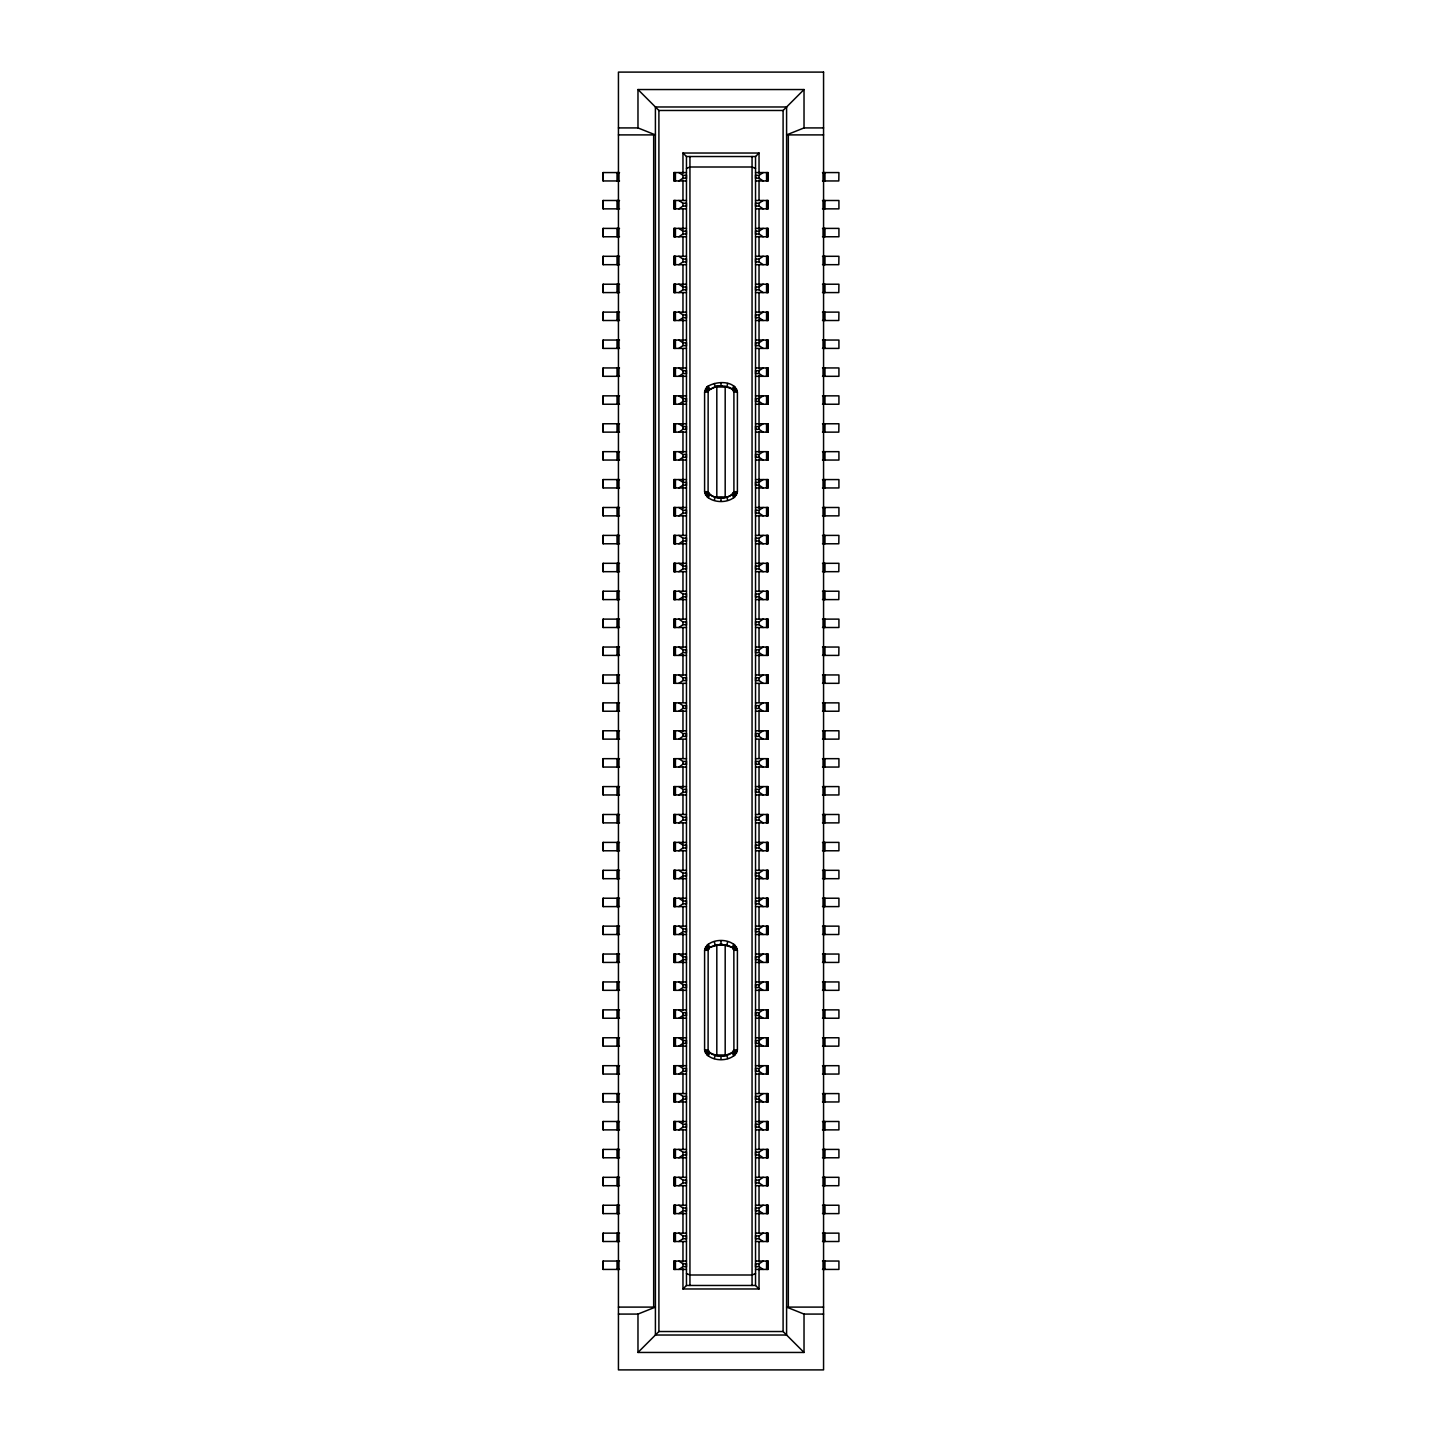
<?xml version="1.0" encoding="UTF-8"?>
<svg xmlns="http://www.w3.org/2000/svg" width="1442" height="1442" viewBox="0 0 1442 1442"><rect width="100%" height="100%" fill="white"/><g stroke="black" fill="none" stroke-linecap="round" stroke-linejoin="round"><path stroke-width="1.5" d="M708.148 391.503L708.094 491.704C711.357 500.104 730.643 500.013 733.906 491.704L733.906 392.098C732.842 386.312 724.263 386.348 719.594 386.132C715.989 384.149 705.661 393.305 709.122 389.628L706.652 387.159L704.597 392.098L704.597 491.704C707.355 504.826 734.645 504.826 737.403 491.704L737.403 392.098C734.627 379.697 714.799 381.03 706.652 387.159M708.148 949.683L708.094 1049.902C711.357 1058.302 730.643 1058.194 733.906 1049.902L733.852 949.683L732.157 947.268L726.786 945.033L716.818 944.672L709.843 947.268L708.148 949.683L709.843 947.268L721 944.276L732.157 947.268L733.906 950.296L737.403 950.296L737.403 1049.902C734.645 1063.006 707.355 1063.006 704.597 1049.902L704.597 950.296C707.355 937.174 734.645 937.174 737.403 950.296M709.122 389.628L708.094 392.098L704.597 392.098M704.597 491.704L708.094 491.704C711.447 500.032 730.553 500.013 733.906 491.704L737.403 491.704M706.652 945.357L709.122 947.827L708.094 950.296L704.597 950.296M735.348 1054.841L732.878 1052.372L733.906 1049.902L737.403 1049.902M733.852 492.317L732.878 494.173L735.348 496.643M733.852 1050.497L732.878 1052.372M727.687 383.482L726.786 386.853L716.818 386.474L709.067 389.682M714.313 500.338L715.214 496.967L726.786 496.967L727.687 500.338M727.687 941.662L726.786 945.033L715.214 945.033L714.313 941.662M714.313 1058.518L715.214 1055.147L725.182 1055.526L732.933 1052.318M714.313 383.482L715.214 386.853L725.182 386.474L732.157 389.07L733.906 386.059M708.094 497.76L709.843 494.732M732.157 947.268L733.906 944.24M708.094 1055.941L709.843 1052.93L716.818 1055.526L726.786 1055.147L727.687 1058.518M686.464 178.574L686.464 174.951M686.464 206.476L686.464 202.871M686.464 234.397L686.464 230.774M686.464 262.3L686.464 258.677M755.536 178.574L755.536 174.951M686.464 290.202L686.464 286.598M755.536 206.476L755.536 202.871M686.464 318.123L686.464 314.5M755.536 234.397L755.536 230.774M686.464 346.026L686.464 342.403M755.536 262.3L755.536 258.677M686.464 373.929L686.464 370.324M755.536 290.202L755.536 286.598M686.464 401.849L686.464 398.226M755.536 318.123L755.536 314.5M686.464 429.752L686.464 426.147M755.536 346.026L755.536 342.403M686.464 457.673L686.464 454.05M755.536 373.929L755.536 370.324M686.464 485.575L686.464 481.952M755.536 401.849L755.536 398.226M686.464 513.478L686.464 509.873M755.536 429.752L755.536 426.147M686.464 541.399L686.464 537.776M755.536 457.673L755.536 454.05M686.464 569.302L686.464 565.697M755.536 485.575L755.536 481.952M686.464 597.222L686.464 593.599M755.536 513.478L755.536 509.873M686.464 625.125L686.464 621.502M755.536 541.399L755.536 537.776M686.464 653.028L686.464 649.423M755.536 569.302L755.536 565.697M686.464 680.948L686.464 677.325M755.536 597.222L755.536 593.599M686.464 708.851L686.464 705.246M755.536 625.125L755.536 621.502M686.464 736.754L686.464 733.149M755.536 653.028L755.536 649.423M686.464 764.675L686.464 761.052M755.536 680.948L755.536 677.325M686.464 792.577L686.464 788.972M755.536 708.851L755.536 705.246M686.464 820.498L686.464 816.875M755.536 736.754L755.536 733.149M686.464 848.401L686.464 844.778M755.536 764.675L755.536 761.052M686.464 876.303L686.464 872.698M755.536 792.577L755.536 788.972M686.464 904.224L686.464 900.601M755.536 820.498L755.536 816.875M686.464 932.127L686.464 928.522M755.536 848.401L755.536 844.778M686.464 960.048L686.464 956.425M755.536 876.303L755.536 872.698M686.464 987.95L686.464 984.327M755.536 904.224L755.536 900.601M686.464 1015.853L686.464 1012.248M755.536 932.127L755.536 928.522M686.464 1043.774L686.464 1040.151M755.536 960.048L755.536 956.425M686.464 1071.676L686.464 1068.071M755.536 987.95L755.536 984.327M686.464 1099.597L686.464 1095.974M755.536 1015.853L755.536 1012.248M686.464 1127.5L686.464 1123.877M755.536 1043.774L755.536 1040.151M686.464 1155.402L686.464 1151.797M755.536 1071.676L755.536 1068.071M686.464 1183.323L686.464 1179.7M755.536 1099.597L755.536 1095.974M686.464 1211.226L686.464 1207.603M755.536 1127.5L755.536 1123.877M686.464 1239.129L686.464 1235.524M755.536 1155.402L755.536 1151.797M686.464 1267.049L686.464 1263.426M755.536 1183.323L755.536 1179.7M755.536 1211.226L755.536 1207.603M755.536 1239.129L755.536 1235.524M755.536 1267.049L755.536 1263.426M823.562 1307.101L786.593 1307.101L804.023 1314.077L804.023 1352.452L783.096 1331.525L783.096 110.475L804.023 89.548L804.023 127.923L786.593 134.899L823.562 134.899M759.033 1268.726L759.033 1288.968L755.536 1285.471L755.536 156.529L759.033 153.032L759.033 173.274M737.403 392.098L733.906 392.098L732.878 389.628L735.348 387.159M706.652 496.643L709.122 494.173M732.878 947.827L735.348 945.357M706.652 1054.841L709.122 1052.372L708.094 1049.902L704.597 1049.902M682.967 1268.726L682.967 1288.968L686.464 1285.471L686.464 156.529L682.967 153.032L682.967 173.274M618.438 1307.101L655.407 1307.101L637.977 1314.077L637.977 1352.452L658.904 1331.525L658.904 110.475L637.977 89.548L637.977 127.923L655.407 134.899L618.438 134.899M678.876 180.953L682.967 178.159L686.122 178.159M678.876 208.856L682.967 206.062L686.122 206.062M755.878 175.365L759.033 175.365L763.124 172.571M678.876 236.758L682.967 233.983L686.122 233.983M755.878 203.268L759.033 203.268L763.124 200.492M678.876 264.679L682.967 261.885L686.122 261.885M755.878 231.189L759.033 231.189L763.124 228.395M678.876 292.582L682.967 289.788L686.122 289.788M755.878 259.091L759.033 259.091L763.124 256.297M678.876 320.503L682.967 317.709L686.122 317.709M755.878 287.012L759.033 287.012L763.124 284.218M678.876 348.405L682.967 345.611L686.122 345.611M755.878 314.915L759.033 314.915L763.124 312.121M678.876 376.308L682.967 373.532L686.122 373.532M755.878 342.817L759.033 342.817L763.124 340.042M678.876 404.229L682.967 401.435L686.122 401.435M755.878 370.738L759.033 370.738L763.124 367.944M678.876 432.131L682.967 429.337L686.122 429.337M755.878 398.641L759.033 398.641L763.124 395.847M678.876 460.052L682.967 457.258L686.122 457.258M755.878 426.562L759.033 426.562L763.124 423.768M678.876 487.955L682.967 485.161L686.122 485.161M755.878 454.464L759.033 454.464L763.124 451.67M678.876 515.857L682.967 513.082L686.122 513.082M755.878 482.367L759.033 482.367L763.124 479.573M678.876 543.778L682.967 540.984L686.122 540.984M755.878 510.288L759.033 510.288L763.124 507.494M678.876 571.681L682.967 568.887L686.122 568.887M755.878 538.19L759.033 538.19L763.124 535.397M678.876 599.602L682.967 596.808L686.122 596.808M755.878 566.093L759.033 566.093L763.124 563.317M678.876 627.504L682.967 624.71L686.122 624.71M755.878 594.014L759.033 594.014L763.124 591.22M678.876 655.407L682.967 652.613L686.122 652.613M755.878 621.917L759.033 621.917L763.124 619.123M678.876 683.328L682.967 680.534L686.122 680.534M755.878 649.837L759.033 649.837L763.124 647.043M678.876 711.23L682.967 708.437L686.122 708.437M755.878 677.74L759.033 677.74L763.124 674.946M678.876 739.133L682.967 736.357L686.122 736.357M755.878 705.643L759.033 705.643L763.124 702.867M678.876 767.054L682.967 764.26L686.122 764.26M755.878 733.563L759.033 733.563L763.124 730.77M678.876 794.957L682.967 792.163L686.122 792.163M755.878 761.466L759.033 761.466L763.124 758.672M678.876 822.877L682.967 820.083L686.122 820.083M755.878 789.387L759.033 789.387L763.124 786.593M678.876 850.78L682.967 847.986L686.122 847.986M755.878 817.29L759.033 817.29L763.124 814.496M678.876 878.683L682.967 875.907L686.122 875.907M755.878 845.192L759.033 845.192L763.124 842.398M678.876 906.603L682.967 903.81L686.122 903.81M755.878 873.113L759.033 873.113L763.124 870.319M678.876 934.506L682.967 931.712L686.122 931.712M755.878 901.016L759.033 901.016L763.124 898.222M678.876 962.427L682.967 959.633L686.122 959.633M755.878 928.918L759.033 928.918L763.124 926.143M678.876 990.33L682.967 987.536L686.122 987.536M755.878 956.839L759.033 956.839L763.124 954.045M678.876 1018.232L682.967 1015.438L686.122 1015.438M755.878 984.742L759.033 984.742L763.124 981.948M678.876 1046.153L682.967 1043.359L686.122 1043.359M755.878 1012.663L759.033 1012.663L763.124 1009.869M678.876 1074.056L682.967 1071.262L686.122 1071.262M755.878 1040.565L759.033 1040.565L763.124 1037.771M678.876 1101.958L682.967 1099.183L686.122 1099.183M755.878 1068.468L759.033 1068.468L763.124 1065.692M678.876 1129.879L682.967 1127.085L686.122 1127.085M755.878 1096.389L759.033 1096.389L763.124 1093.595M678.876 1157.782L682.967 1154.988L686.122 1154.988M755.878 1124.291L759.033 1124.291L763.124 1121.497M678.876 1185.703L682.967 1182.909L686.122 1182.909M755.878 1152.212L759.033 1152.212L763.124 1149.418M678.876 1213.605L682.967 1210.811L686.122 1210.811M755.878 1180.115L759.033 1180.115L763.124 1177.321M678.876 1241.508L682.967 1238.732L686.122 1238.732M755.878 1208.017L759.033 1208.017L763.124 1205.242M678.876 1269.429L682.967 1266.635L686.122 1266.635M755.878 1235.938L759.033 1235.938L763.124 1233.144M755.878 1263.841L759.033 1263.841L763.124 1261.047M733.437 390.349L736.465 388.601M705.535 495.201L708.563 493.452M733.437 948.548L736.465 946.799M705.535 1053.399L708.563 1051.651M686.464 168.444L689.943 167.002L752.057 167.002L755.536 168.444M755.536 1273.556L752.057 1274.998L689.943 1274.998L686.464 1273.556M733.798 391.197L737.15 390.295M704.85 493.525L708.202 492.605M733.798 949.395L737.15 948.476M704.85 1051.705L708.202 1050.803M637.977 89.548L804.023 89.548M658.904 110.475L783.096 110.475M618.438 127.923L637.977 127.923M804.023 127.923L823.562 127.923M682.967 153.032L759.033 153.032M686.464 156.529L755.536 156.529M619.501 180.953L603.08 180.953L603.08 172.571L619.501 172.571M686.464 172.571L673.901 172.571L674.027 180.953L686.464 180.953M755.536 172.571L768.099 172.571L768.099 180.953L755.536 180.953M822.499 172.571L838.92 172.571L838.793 180.953L822.499 180.953M678.876 172.571L682.967 175.365L686.122 175.365M755.878 178.159L759.033 178.159L763.124 180.953M619.501 208.856L603.08 208.856L603.08 200.492L619.501 200.492M686.464 200.492L673.901 200.492L673.901 208.856L686.464 208.856M755.536 200.492L768.099 200.492L768.099 208.856L755.536 208.856M822.499 200.492L838.92 200.492L838.92 208.856L822.499 208.856M678.876 200.492L682.967 203.268L686.122 203.268M755.878 206.062L759.033 206.062L763.124 208.856M619.501 236.758L603.08 236.758L603.08 228.395L619.501 228.395M686.464 228.395L673.901 228.395L673.901 236.758L686.464 236.758M755.536 228.395L768.099 228.395L768.099 236.758L755.536 236.758M822.499 228.395L838.92 228.395L838.92 236.758L822.499 236.758M678.876 228.395L682.967 231.189L686.122 231.189M755.878 233.983L759.033 233.983L763.124 236.758M619.501 264.679L603.08 264.679L603.08 256.297L619.501 256.297M686.464 256.297L673.901 256.297L674.027 264.679L686.464 264.679M755.536 256.297L768.099 256.297L768.099 264.679L755.536 264.679M822.499 256.297L838.92 256.297L838.793 264.679L822.499 264.679M678.876 256.297L682.967 259.091L686.122 259.091M755.878 261.885L759.033 261.885L763.124 264.679M619.501 292.582L603.08 292.582L603.08 284.218L619.501 284.218M686.464 284.218L673.901 284.218L674.027 292.582L686.464 292.582M755.536 284.218L768.099 284.218L768.099 292.582L755.536 292.582M822.499 284.218L838.92 284.218L838.793 292.582L822.499 292.582M678.876 284.218L682.967 287.012L686.122 287.012M755.878 289.788L759.033 289.788L763.124 292.582M619.501 320.503L603.08 320.503L603.08 312.121L619.501 312.121M686.464 312.121L673.901 312.121L673.901 320.503L686.464 320.503M755.536 312.121L768.099 312.121L768.099 320.503L755.536 320.503M822.499 312.121L838.92 312.121L838.793 320.503L822.499 320.503M678.876 312.121L682.967 314.915L686.122 314.915M755.878 317.709L759.033 317.709L763.124 320.503M619.501 348.405L603.08 348.405L603.08 340.042L619.501 340.042M686.464 340.042L673.901 340.042L673.901 348.405L686.464 348.405M755.536 340.042L768.099 340.042L768.099 348.405L755.536 348.405M822.499 340.042L838.92 340.042L838.92 348.405L822.499 348.405M678.876 340.042L682.967 342.817L686.122 342.817M755.878 345.611L759.033 345.611L763.124 348.405M619.501 376.308L603.08 376.308L603.08 367.944L619.501 367.944M686.464 367.944L673.901 367.944L674.027 376.308L686.464 376.308M755.536 367.944L768.099 367.944L768.099 376.308L755.536 376.308M822.499 367.944L838.92 367.944L838.92 376.308L822.499 376.308M678.876 367.944L682.967 370.738L686.122 370.738M755.878 373.532L759.033 373.532L763.124 376.308M719.594 386.132L722.406 386.132M619.501 404.229L603.08 404.229L603.08 395.847L619.501 395.847M686.464 395.847L673.901 395.847L674.027 404.229L686.464 404.229M755.536 395.847L768.099 395.847L768.099 404.229L755.536 404.229M822.499 395.847L838.92 395.847L838.92 404.229L822.499 404.229M678.876 395.847L682.967 398.641L686.122 398.641M755.878 401.435L759.033 401.435L763.124 404.229M619.501 432.131L603.08 432.131L603.08 423.768L619.501 423.768M686.464 423.768L673.901 423.768L674.027 432.131L686.464 432.131M755.536 423.768L768.099 423.768L768.099 432.131L755.536 432.131M822.499 423.768L838.92 423.768L838.793 432.131L822.499 432.131M678.876 423.768L682.967 426.562L686.122 426.562M755.878 429.337L759.033 429.337L763.124 432.131M619.501 460.052L603.08 460.052L603.08 451.67L619.501 451.67M686.464 451.67L673.901 451.67L674.027 460.052L686.464 460.052M755.536 451.67L768.099 451.67L768.099 460.052L755.536 460.052M822.499 451.67L838.92 451.67L838.92 460.052L822.499 460.052M678.876 451.67L682.967 454.464L686.122 454.464M755.878 457.258L759.033 457.258L763.124 460.052M619.501 487.955L603.08 487.955L603.08 479.573L619.501 479.573M686.464 479.573L673.901 479.573L673.901 487.955L686.464 487.955M755.536 479.573L768.099 479.573L768.099 487.955L755.536 487.955M822.499 479.573L838.92 479.573L838.92 487.955L822.499 487.955M678.876 479.573L682.967 482.367L686.122 482.367M755.878 485.161L759.033 485.161L763.124 487.955M719.594 497.67L722.406 497.67M619.501 515.857L603.08 515.857L603.08 507.494L619.501 507.494M686.464 507.494L673.901 507.494L673.901 515.857L686.464 515.857M755.536 507.494L768.099 507.494L768.099 515.857L755.536 515.857M822.499 507.494L838.92 507.494L838.92 515.857L822.499 515.857M678.876 507.494L682.967 510.288L686.122 510.288M755.878 513.082L759.033 513.082L763.124 515.857M619.501 543.778L603.08 543.778L603.08 535.397L619.501 535.397M686.464 535.397L673.901 535.397L674.027 543.778L686.464 543.778M755.536 535.397L768.099 535.397L768.099 543.778L755.536 543.778M822.499 535.397L838.92 535.397L838.793 543.778L822.499 543.778M678.876 535.397L682.967 538.19L686.122 538.19M755.878 540.984L759.033 540.984L763.124 543.778M619.501 571.681L603.08 571.681L603.08 563.317L619.501 563.317M686.464 563.317L673.901 563.317L673.901 571.681L686.464 571.681M755.536 563.317L768.099 563.317L768.099 571.681L755.536 571.681M822.499 563.317L838.92 563.317L838.793 571.681L822.499 571.681M678.876 563.317L682.967 566.093L686.122 566.093M755.878 568.887L759.033 568.887L763.124 571.681M619.501 599.602L603.08 599.602L603.08 591.22L619.501 591.22M686.464 591.22L673.901 591.22L673.901 599.602L686.464 599.602M755.536 591.22L768.099 591.22L768.099 599.602L755.536 599.602M822.499 591.22L838.92 591.22L838.793 599.602L822.499 599.602M678.876 591.22L682.967 594.014L686.122 594.014M755.878 596.808L759.033 596.808L763.124 599.602M619.501 627.504L603.08 627.504L603.08 619.123L619.501 619.123M686.464 619.123L673.901 619.123L674.027 627.504L686.464 627.504M755.536 619.123L768.099 619.123L768.099 627.504L755.536 627.504M822.499 619.123L838.92 619.123L838.92 627.504L822.499 627.504M678.876 619.123L682.967 621.917L686.122 621.917M755.878 624.71L759.033 624.71L763.124 627.504M619.501 655.407L603.08 655.407L603.08 647.043L619.501 647.043M686.464 647.043L673.901 647.043L673.901 655.407L686.464 655.407M755.536 647.043L768.099 647.043L768.099 655.407L755.536 655.407M822.499 647.043L838.92 647.043L838.793 655.407L822.499 655.407M678.876 647.043L682.967 649.837L686.122 649.837M755.878 652.613L759.033 652.613L763.124 655.407M619.501 683.328L603.08 683.328L603.08 674.946L619.501 674.946M686.464 674.946L673.901 674.946L673.901 683.328L686.464 683.328M755.536 674.946L768.099 674.946L768.099 683.328L755.536 683.328M822.499 674.946L838.92 674.946L838.92 683.328L822.499 683.328M678.876 674.946L682.967 677.74L686.122 677.74M755.878 680.534L759.033 680.534L763.124 683.328M619.501 711.23L603.08 711.23L603.08 702.867L619.501 702.867M686.464 702.867L673.901 702.867L674.027 711.23L686.464 711.23M755.536 702.867L768.099 702.867L768.099 711.23L755.536 711.23M822.499 702.867L838.92 702.867L838.92 711.23L822.499 711.23M678.876 702.867L682.967 705.643L686.122 705.643M755.878 708.437L759.033 708.437L763.124 711.23M619.501 739.133L603.08 739.133L603.08 730.77L619.501 730.77M686.464 730.77L673.901 730.77L674.027 739.133L686.464 739.133M755.536 730.77L768.099 730.77L768.099 739.133L755.536 739.133M822.499 730.77L838.92 730.77L838.92 739.133L822.499 739.133M678.876 730.77L682.967 733.563L686.122 733.563M755.878 736.357L759.033 736.357L763.124 739.133M619.501 767.054L603.08 767.054L603.08 758.672L619.501 758.672M686.464 758.672L673.901 758.672L673.901 767.054L686.464 767.054M755.536 758.672L768.099 758.672L768.099 767.054L755.536 767.054M822.499 758.672L838.92 758.672L838.92 767.054L822.499 767.054M678.876 758.672L682.967 761.466L686.122 761.466M755.878 764.26L759.033 764.26L763.124 767.054M619.501 794.957L603.08 794.957L603.08 786.593L619.501 786.593M686.464 786.593L673.901 786.593L674.027 794.957L686.464 794.957M755.536 786.593L768.099 786.593L768.099 794.957L755.536 794.957M822.499 786.593L838.92 786.593L838.92 794.957L822.499 794.957M678.876 786.593L682.967 789.387L686.122 789.387M755.878 792.163L759.033 792.163L763.124 794.957M619.501 822.877L603.08 822.877L603.08 814.496L619.501 814.496M686.464 814.496L673.901 814.496L674.027 822.877L686.464 822.877M755.536 814.496L768.099 814.496L768.099 822.877L755.536 822.877M822.499 814.496L838.92 814.496L838.92 822.877L822.499 822.877M678.876 814.496L682.967 817.29L686.122 817.29M755.878 820.083L759.033 820.083L763.124 822.877M619.501 850.78L603.08 850.78L603.08 842.398L619.501 842.398M686.464 842.398L673.901 842.398L674.027 850.78L686.464 850.78M755.536 842.398L768.099 842.398L768.099 850.78L755.536 850.78M822.499 842.398L838.92 842.398L838.92 850.78L822.499 850.78M678.876 842.398L682.967 845.192L686.122 845.192M755.878 847.986L759.033 847.986L763.124 850.78M619.501 878.683L603.08 878.683L603.08 870.319L619.501 870.319M686.464 870.319L673.901 870.319L674.027 878.683L686.464 878.683M755.536 870.319L768.099 870.319L768.099 878.683L755.536 878.683M822.499 870.319L838.92 870.319L838.92 878.683L822.499 878.683M678.876 870.319L682.967 873.113L686.122 873.113M755.878 875.907L759.033 875.907L763.124 878.683M619.501 906.603L603.08 906.603L603.08 898.222L619.501 898.222M686.464 898.222L673.901 898.222L673.901 906.603L686.464 906.603M755.536 898.222L768.099 898.222L768.099 906.603L755.536 906.603M822.499 898.222L838.92 898.222L838.92 906.603L822.499 906.603M678.876 898.222L682.967 901.016L686.122 901.016M755.878 903.81L759.033 903.81L763.124 906.603M619.501 934.506L603.08 934.506L603.08 926.143L619.501 926.143M686.464 926.143L673.901 926.143L673.901 934.506L686.464 934.506M755.536 926.143L768.099 926.143L768.099 934.506L755.536 934.506M822.499 926.143L838.92 926.143L838.793 934.506L822.499 934.506M678.876 926.143L682.967 928.918L686.122 928.918M755.878 931.712L759.033 931.712L763.124 934.506M719.594 944.33L722.406 944.33M619.501 962.427L603.08 962.427L603.08 954.045L619.501 954.045M686.464 954.045L673.901 954.045L674.027 962.427L686.464 962.427M755.536 954.045L768.099 954.045L768.099 962.427L755.536 962.427M822.499 954.045L838.92 954.045L838.793 962.427L822.499 962.427M678.876 954.045L682.967 956.839L686.122 956.839M755.878 959.633L759.033 959.633L763.124 962.427M619.501 990.33L603.08 990.33L603.08 981.948L619.501 981.948M686.464 981.948L673.901 981.948L674.027 990.33L686.464 990.33M755.536 981.948L768.099 981.948L768.099 990.33L755.536 990.33M822.499 981.948L838.92 981.948L838.92 990.33L822.499 990.33M678.876 981.948L682.967 984.742L686.122 984.742M755.878 987.536L759.033 987.536L763.124 990.33M619.501 1018.232L603.08 1018.232L603.08 1009.869L619.501 1009.869M686.464 1009.869L673.901 1009.869L674.027 1018.232L686.464 1018.232M755.536 1009.869L768.099 1009.869L768.099 1018.232L755.536 1018.232M822.499 1009.869L838.92 1009.869L838.92 1018.232L822.499 1018.232M678.876 1009.869L682.967 1012.663L686.122 1012.663M755.878 1015.438L759.033 1015.438L763.124 1018.232M619.501 1046.153L603.08 1046.153L603.08 1037.771L619.501 1037.771M686.464 1037.771L673.901 1037.771L674.027 1046.153L686.464 1046.153M755.536 1037.771L768.099 1037.771L768.099 1046.153L755.536 1046.153M822.499 1037.771L838.92 1037.771L838.793 1046.153L822.499 1046.153M678.876 1037.771L682.967 1040.565L686.122 1040.565M755.878 1043.359L759.033 1043.359L763.124 1046.153M719.594 1055.868L722.406 1055.868M619.501 1074.056L603.08 1074.056L603.08 1065.692L619.501 1065.692M686.464 1065.692L673.901 1065.692L674.027 1074.056L686.464 1074.056M755.536 1065.692L768.099 1065.692L768.099 1074.056L755.536 1074.056M822.499 1065.692L838.92 1065.692L838.92 1074.056L822.499 1074.056M678.876 1065.692L682.967 1068.468L686.122 1068.468M755.878 1071.262L759.033 1071.262L763.124 1074.056M619.501 1101.958L603.08 1101.958L603.08 1093.595L619.501 1093.595M686.464 1093.595L673.901 1093.595L674.027 1101.958L686.464 1101.958M755.536 1093.595L768.099 1093.595L768.099 1101.958L755.536 1101.958M822.499 1093.595L838.92 1093.595L838.92 1101.958L822.499 1101.958M678.876 1093.595L682.967 1096.389L686.122 1096.389M755.878 1099.183L759.033 1099.183L763.124 1101.958M619.501 1129.879L603.08 1129.879L603.08 1121.497L619.501 1121.497M686.464 1121.497L673.901 1121.497L674.027 1129.879L686.464 1129.879M755.536 1121.497L768.099 1121.497L768.099 1129.879L755.536 1129.879M822.499 1121.497L838.92 1121.497L838.92 1129.879L822.499 1129.879M678.876 1121.497L682.967 1124.291L686.122 1124.291M755.878 1127.085L759.033 1127.085L763.124 1129.879M619.501 1157.782L603.08 1157.782L603.08 1149.418L619.501 1149.418M686.464 1149.418L673.901 1149.418L674.027 1157.782L686.464 1157.782M755.536 1149.418L768.099 1149.418L768.099 1157.782L755.536 1157.782M822.499 1149.418L838.92 1149.418L838.92 1157.782L822.499 1157.782M678.876 1149.418L682.967 1152.212L686.122 1152.212M755.878 1154.988L759.033 1154.988L763.124 1157.782M619.501 1185.703L603.08 1185.703L603.08 1177.321L619.501 1177.321M686.464 1177.321L673.901 1177.321L674.027 1185.703L686.464 1185.703M755.536 1177.321L768.099 1177.321L768.099 1185.703L755.536 1185.703M822.499 1177.321L838.92 1177.321L838.793 1185.703L822.499 1185.703M678.876 1177.321L682.967 1180.115L686.122 1180.115M755.878 1182.909L759.033 1182.909L763.124 1185.703M619.501 1213.605L603.08 1213.605L603.08 1205.242L619.501 1205.242M686.464 1205.242L673.901 1205.242L674.027 1213.605L686.464 1213.605M755.536 1205.242L768.099 1205.242L768.099 1213.605L755.536 1213.605M822.499 1205.242L838.92 1205.242L838.92 1213.605L822.499 1213.605M678.876 1205.242L682.967 1208.017L686.122 1208.017M755.878 1210.811L759.033 1210.811L763.124 1213.605M619.501 1241.508L603.08 1241.508L603.08 1233.144L619.501 1233.144M686.464 1233.144L673.901 1233.144L674.027 1241.508L686.464 1241.508M755.536 1233.144L768.099 1233.144L768.099 1241.508L755.536 1241.508M822.499 1233.144L838.92 1233.144L838.92 1241.508L822.499 1241.508M678.876 1233.144L682.967 1235.938L686.122 1235.938M755.878 1238.732L759.033 1238.732L763.124 1241.508M619.501 1269.429L603.08 1269.429L603.08 1261.047L619.501 1261.047M686.464 1261.047L673.901 1261.047L673.901 1269.429L686.464 1269.429M755.536 1261.047L768.099 1261.047L768.099 1269.429L755.536 1269.429M822.499 1261.047L838.92 1261.047L838.92 1269.429L822.499 1269.429M678.876 1261.047L682.967 1263.841L686.122 1263.841M755.878 1266.635L759.033 1266.635L763.124 1269.429M686.464 1285.471L755.536 1285.471M682.967 1288.968L759.033 1288.968M618.438 1314.077L637.977 1314.077M804.023 1314.077L823.562 1314.077M658.904 1331.525L783.096 1331.525M637.977 1352.452L804.023 1352.452M704.85 390.295L708.202 391.197M733.798 492.605L737.15 493.525M704.85 948.476L708.202 949.395M733.798 1050.803L737.15 1051.705M705.535 388.601L708.563 390.349M733.437 493.452L736.465 495.201M705.535 946.799L708.563 948.548M733.437 1051.651L736.465 1053.399M708.094 386.059L709.843 389.07M732.157 494.732L733.906 497.76M708.094 944.24L709.843 947.268M732.157 1052.93L733.906 1055.941M824.968 172.571L824.968 180.953M824.968 200.492L824.968 208.856M824.968 228.395L824.968 236.758M824.968 256.297L824.968 264.679M824.968 284.218L824.968 292.582M824.968 312.121L824.968 320.503M824.968 340.042L824.968 348.405M824.968 367.944L824.968 376.308M824.968 395.847L824.968 404.229M824.968 423.768L824.968 432.131M824.968 451.67L824.968 460.052M824.968 479.573L824.968 487.955M824.968 507.494L824.968 515.857M824.968 535.397L824.968 543.778M824.968 563.317L824.968 571.681M824.968 591.22L824.968 599.602M824.968 619.123L824.968 627.504M824.968 647.043L824.968 655.407M824.968 674.946L824.968 683.328M824.968 702.867L824.968 711.23M824.968 730.77L824.968 739.133M824.968 758.672L824.968 767.054M824.968 786.593L824.968 794.957M824.968 814.496L824.968 822.877M824.968 842.398L824.968 850.78M824.968 870.319L824.968 878.683M824.968 898.222L824.968 906.603M824.968 926.143L824.968 934.506M824.968 954.045L824.968 962.427M824.968 981.948L824.968 990.33M824.968 1009.869L824.968 1018.232M824.968 1037.771L824.968 1046.153M824.968 1065.692L824.968 1074.056M824.968 1093.595L824.968 1101.958M824.968 1121.497L824.968 1129.879M824.968 1149.418L824.968 1157.782M824.968 1177.321L824.968 1185.703M824.968 1205.242L824.968 1213.605M824.968 1233.144L824.968 1241.508M824.968 1261.047L824.968 1269.429M824.067 172.571L824.067 180.953M824.067 200.492L824.067 208.856M824.067 228.395L824.067 236.758M824.067 256.297L824.067 264.679M824.067 284.218L824.067 292.582M824.067 312.121L824.067 320.503M824.067 340.042L824.067 348.405M824.067 367.944L824.067 376.308M824.067 395.847L824.067 404.229M824.067 423.768L824.067 432.131M824.067 451.67L824.067 460.052M824.067 479.573L824.067 487.955M824.067 507.494L824.067 515.857M824.067 535.397L824.067 543.778M824.067 563.317L824.067 571.681M824.067 591.22L824.067 599.602M824.067 619.123L824.067 627.504M824.067 647.043L824.067 655.407M824.067 674.946L824.067 683.328M824.067 702.867L824.067 711.23M824.067 730.77L824.067 739.133M824.067 758.672L824.067 767.054M824.067 786.593L824.067 794.957M824.067 814.496L824.067 822.877M824.067 842.398L824.067 850.78M824.067 870.319L824.067 878.683M824.067 898.222L824.067 906.603M824.067 926.143L824.067 934.506M824.067 954.045L824.067 962.427M824.067 981.948L824.067 990.33M824.067 1009.869L824.067 1018.232M824.067 1037.771L824.067 1046.153M824.067 1065.692L824.067 1074.056M824.067 1093.595L824.067 1101.958M824.067 1121.497L824.067 1129.879M824.067 1149.418L824.067 1157.782M824.067 1177.321L824.067 1185.703M824.067 1205.242L824.067 1213.605M824.067 1233.144L824.067 1241.508M824.067 1261.047L824.067 1269.429M823.22 172.571L823.22 180.953M823.22 200.492L823.22 208.856M823.22 228.395L823.22 236.758M823.22 256.297L823.22 264.679M823.22 284.218L823.22 292.582M823.22 312.121L823.22 320.503M823.22 340.042L823.22 348.405M823.22 367.944L823.22 376.308M823.22 395.847L823.22 404.229M823.22 423.768L823.22 432.131M823.22 451.67L823.22 460.052M823.22 479.573L823.22 487.955M823.22 507.494L823.22 515.857M823.22 535.397L823.22 543.778M823.22 563.317L823.22 571.681M823.22 591.22L823.22 599.602M823.22 619.123L823.22 627.504M823.22 647.043L823.22 655.407M823.22 674.946L823.22 683.328M823.22 702.867L823.22 711.23M823.22 730.77L823.22 739.133M823.22 758.672L823.22 767.054M823.22 786.593L823.22 794.957M823.22 814.496L823.22 822.877M823.22 842.398L823.22 850.78M823.22 870.319L823.22 878.683M823.22 898.222L823.22 906.603M823.22 926.143L823.22 934.506M823.22 954.045L823.22 962.427M823.22 981.948L823.22 990.33M823.22 1009.869L823.22 1018.232M823.22 1037.771L823.22 1046.153M823.22 1065.692L823.22 1074.056M823.22 1093.595L823.22 1101.958M823.22 1121.497L823.22 1129.879M823.22 1149.418L823.22 1157.782M823.22 1177.321L823.22 1185.703M823.22 1205.242L823.22 1213.605M823.22 1233.144L823.22 1241.508M823.22 1261.047L823.22 1269.429M788.323 134.899L788.323 1307.101M767.973 172.571L767.919 180.953M767.919 200.492L767.973 208.856M767.973 228.395L767.919 236.758M767.973 256.297L767.919 264.679M767.919 284.218L767.973 292.582M767.919 312.121L767.973 320.503M767.973 340.042L767.919 348.405M767.919 367.944L767.973 376.308M767.919 395.847L767.973 404.229M767.973 423.768L767.919 432.131M767.919 451.67L767.973 460.052M767.973 479.573L767.919 487.955M767.973 507.494L767.919 515.857M767.973 535.397L767.919 543.778M767.973 563.317L767.919 571.681M767.919 591.22L767.973 599.602M767.973 619.123L767.919 627.504M767.919 647.043L767.973 655.407M767.973 674.946L767.919 683.328M767.973 702.867L767.919 711.23M767.973 730.77L767.919 739.133M767.973 758.672L767.919 767.054M767.919 786.593L767.973 794.957M767.919 814.496L767.973 822.877M767.973 842.398L767.919 850.78M767.973 870.319L767.919 878.683M767.919 898.222L767.973 906.603M767.973 926.143L767.919 934.506M767.919 954.045L767.973 962.427M767.919 981.948L767.973 990.33M767.973 1009.869L767.919 1018.232M767.973 1037.771L767.919 1046.153M767.973 1065.692L767.919 1074.056M767.919 1093.595L767.973 1101.958M767.919 1121.497L767.973 1129.879M767.919 1149.418L767.973 1157.782M767.919 1177.321L767.973 1185.703M767.973 1205.242L767.919 1213.605M767.919 1233.144L767.973 1241.508M767.973 1261.047L767.919 1269.429M767.396 172.571L767.396 180.953M767.396 200.492L767.396 208.856M767.396 228.395L767.396 236.758M767.396 256.297L767.396 264.679M767.396 284.218L767.396 292.582M767.396 312.121L767.396 320.503M767.396 340.042L767.396 348.405M767.396 367.944L767.396 376.308M767.396 395.847L767.396 404.229M767.396 423.768L767.396 432.131M767.396 451.67L767.396 460.052M767.396 479.573L767.396 487.955M767.396 507.494L767.396 515.857M767.396 535.397L767.396 543.778M767.396 563.317L767.396 571.681M767.396 591.22L767.396 599.602M767.396 619.123L767.396 627.504M767.396 647.043L767.396 655.407M767.396 674.946L767.396 683.328M767.396 702.867L767.396 711.23M767.396 730.77L767.396 739.133M767.396 758.672L767.396 767.054M767.396 786.593L767.396 794.957M767.396 814.496L767.396 822.877M767.396 842.398L767.396 850.78M767.396 870.319L767.396 878.683M767.396 898.222L767.396 906.603M767.396 926.143L767.396 934.506M767.396 954.045L767.396 962.427M767.396 981.948L767.396 990.33M767.396 1009.869L767.396 1018.232M767.396 1037.771L767.396 1046.153M767.396 1065.692L767.396 1074.056M767.396 1093.595L767.396 1101.958M767.396 1121.497L767.396 1129.879M767.396 1149.418L767.396 1157.782M767.396 1177.321L767.396 1185.703M767.396 1205.242L767.396 1213.605M767.396 1233.144L767.396 1241.508M767.396 1261.047L767.396 1269.429M766.567 172.571L766.567 180.953M766.567 200.492L766.567 208.856M766.567 228.395L766.567 236.758M766.567 256.297L766.567 264.679M766.567 284.218L766.567 292.582M766.567 312.121L766.567 320.503M766.567 340.042L766.567 348.405M766.567 367.944L766.567 376.308M766.567 395.847L766.567 404.229M766.567 423.768L766.567 432.131M766.567 451.67L766.567 460.052M766.567 479.573L766.567 487.955M766.567 507.494L766.567 515.857M766.567 535.397L766.567 543.778M766.567 563.317L766.567 571.681M766.567 591.22L766.567 599.602M766.567 619.123L766.567 627.504M766.567 647.043L766.567 655.407M766.567 674.946L766.567 683.328M766.567 702.867L766.567 711.23M766.567 730.77L766.567 739.133M766.567 758.672L766.567 767.054M766.567 786.593L766.567 794.957M766.567 814.496L766.567 822.877M766.567 842.398L766.567 850.78M766.567 870.319L766.567 878.683M766.567 898.222L766.567 906.603M766.567 926.143L766.567 934.506M766.567 954.045L766.567 962.427M766.567 981.948L766.567 990.33M766.567 1009.869L766.567 1018.232M766.567 1037.771L766.567 1046.153M766.567 1065.692L766.567 1074.056M766.567 1093.595L766.567 1101.958M766.567 1121.497L766.567 1129.879M766.567 1149.418L766.567 1157.782M766.567 1177.321L766.567 1185.703M766.567 1205.242L766.567 1213.605M766.567 1233.144L766.567 1241.508M766.567 1261.047L766.567 1269.429M759.033 175.365L759.033 178.159M759.033 180.034L759.033 200.276M759.033 203.268L759.033 206.062M759.033 209.27L759.033 229.512M759.033 231.189L759.033 233.983M759.033 236.272L759.033 256.514M759.033 259.091L759.033 261.885M759.033 265.508L759.033 285.75M759.033 287.012L759.033 289.788M759.033 292.492L759.033 312.734M759.033 314.915L759.033 317.709M759.033 319.493L759.033 341.988M759.033 342.817L759.033 345.611M759.033 348.73L759.033 368.972M759.033 370.738L759.033 373.532M759.033 375.731L759.033 398.226M759.033 398.641L759.033 401.435M759.033 402.715L759.033 425.21M759.033 426.562L759.033 429.337M759.033 431.951L759.033 452.193M759.033 454.464L759.033 457.258M759.033 458.953L759.033 481.448M759.033 482.367L759.033 485.161M759.033 485.936L759.033 508.431M759.033 510.288L759.033 513.082M759.033 515.191L759.033 535.433M759.033 538.19L759.033 540.984M759.033 542.174L759.033 564.669M759.033 566.093L759.033 568.887M759.033 571.411L759.033 591.671M759.033 594.014L759.033 596.808M759.033 598.412L759.033 618.654M759.033 621.917L759.033 624.71M759.033 627.649L759.033 647.891M759.033 649.837L759.033 652.613M759.033 654.65L759.033 674.892M759.033 677.74L759.033 680.534M759.033 683.887L759.033 701.875M759.033 705.643L759.033 708.437M759.033 710.87L759.033 731.13M759.033 733.563L759.033 736.357M759.033 740.125L759.033 758.113M759.033 761.466L759.033 764.26M759.033 767.108L759.033 787.35M759.033 789.387L759.033 792.163M759.033 794.109L759.033 814.351M759.033 817.29L759.033 820.083M759.033 823.346L759.033 843.588M759.033 845.192L759.033 847.986M759.033 850.329L759.033 870.589M759.033 873.113L759.033 875.907M759.033 877.331L759.033 899.826M759.033 901.016L759.033 903.81M759.033 906.567L759.033 926.809M759.033 928.918L759.033 931.712M759.033 933.569L759.033 956.064M759.033 956.839L759.033 959.633M759.033 960.552L759.033 983.047M759.033 984.742L759.033 987.536M759.033 989.807L759.033 1010.049M759.033 1012.663L759.033 1015.438M759.033 1016.79L759.033 1039.285M759.033 1040.565L759.033 1043.359M759.033 1043.774L759.033 1066.269M759.033 1068.468L759.033 1071.262M759.033 1073.028L759.033 1093.27M759.033 1096.389L759.033 1099.183M759.033 1100.012L759.033 1122.507M759.033 1124.291L759.033 1127.085M759.033 1129.266L759.033 1149.508M759.033 1152.212L759.033 1154.988M759.033 1156.25L759.033 1176.492M759.033 1180.115L759.033 1182.909M759.033 1185.486L759.033 1205.728M759.033 1208.017L759.033 1210.811M759.033 1212.488L759.033 1232.73M759.033 1235.938L759.033 1238.732M759.033 1241.724L759.033 1261.966M759.033 1263.841L759.033 1266.635M752.057 156.529L752.057 1285.471M725.182 386.474L725.182 497.328M725.182 944.672L725.182 1055.526M721 382.599L721 386.077M721 497.724L721 501.203M721 940.797L721 944.276M721 1055.923L721 1059.401M716.818 386.474L716.818 497.328M716.818 944.672L716.818 1055.526M689.943 156.529L689.943 1285.471M682.967 175.365L682.967 178.159M682.967 180.034L682.967 200.276M682.967 203.268L682.967 206.062M682.967 209.27L682.967 229.512M682.967 231.189L682.967 233.983M682.967 236.272L682.967 256.514M682.967 259.091L682.967 261.885M682.967 265.508L682.967 285.75M682.967 287.012L682.967 289.788M682.967 292.492L682.967 312.734M682.967 314.915L682.967 317.709M682.967 319.493L682.967 341.988M682.967 342.817L682.967 345.611M682.967 348.73L682.967 368.972M682.967 370.738L682.967 373.532M682.967 375.731L682.967 398.226M682.967 398.641L682.967 401.435M682.967 402.715L682.967 425.21M682.967 426.562L682.967 429.337M682.967 431.951L682.967 452.193M682.967 454.464L682.967 457.258M682.967 458.953L682.967 481.448M682.967 482.367L682.967 485.161M682.967 485.936L682.967 508.431M682.967 510.288L682.967 513.082M682.967 515.191L682.967 535.433M682.967 538.19L682.967 540.984M682.967 542.174L682.967 564.669M682.967 566.093L682.967 568.887M682.967 571.411L682.967 591.671M682.967 594.014L682.967 596.808M682.967 598.412L682.967 618.654M682.967 621.917L682.967 624.71M682.967 627.649L682.967 647.891M682.967 649.837L682.967 652.613M682.967 654.65L682.967 674.892M682.967 677.74L682.967 680.534M682.967 683.887L682.967 701.875M682.967 705.643L682.967 708.437M682.967 710.87L682.967 731.13M682.967 733.563L682.967 736.357M682.967 740.125L682.967 758.113M682.967 761.466L682.967 764.26M682.967 767.108L682.967 787.35M682.967 789.387L682.967 792.163M682.967 794.109L682.967 814.351M682.967 817.29L682.967 820.083M682.967 823.346L682.967 843.588M682.967 845.192L682.967 847.986M682.967 850.329L682.967 870.589M682.967 873.113L682.967 875.907M682.967 877.331L682.967 899.826M682.967 901.016L682.967 903.81M682.967 906.567L682.967 926.809M682.967 928.918L682.967 931.712M682.967 933.569L682.967 956.064M682.967 956.839L682.967 959.633M682.967 960.552L682.967 983.047M682.967 984.742L682.967 987.536M682.967 989.807L682.967 1010.049M682.967 1012.663L682.967 1015.438M682.967 1016.79L682.967 1039.285M682.967 1040.565L682.967 1043.359M682.967 1043.774L682.967 1066.269M682.967 1068.468L682.967 1071.262M682.967 1073.028L682.967 1093.27M682.967 1096.389L682.967 1099.183M682.967 1100.012L682.967 1122.507M682.967 1124.291L682.967 1127.085M682.967 1129.266L682.967 1149.508M682.967 1152.212L682.967 1154.988M682.967 1156.25L682.967 1176.492M682.967 1180.115L682.967 1182.909M682.967 1185.486L682.967 1205.728M682.967 1208.017L682.967 1210.811M682.967 1212.488L682.967 1232.73M682.967 1235.938L682.967 1238.732M682.967 1241.724L682.967 1261.966M682.967 1263.841L682.967 1266.635M675.433 172.571L675.433 180.953M675.433 200.492L675.433 208.856M675.433 228.395L675.433 236.758M675.433 256.297L675.433 264.679M675.433 284.218L675.433 292.582M675.433 312.121L675.433 320.503M675.433 340.042L675.433 348.405M675.433 367.944L675.433 376.308M675.433 395.847L675.433 404.229M675.433 423.768L675.433 432.131M675.433 451.67L675.433 460.052M675.433 479.573L675.433 487.955M675.433 507.494L675.433 515.857M675.433 535.397L675.433 543.778M675.433 563.317L675.433 571.681M675.433 591.22L675.433 599.602M675.433 619.123L675.433 627.504M675.433 647.043L675.433 655.407M675.433 674.946L675.433 683.328M675.433 702.867L675.433 711.23M675.433 730.77L675.433 739.133M675.433 758.672L675.433 767.054M675.433 786.593L675.433 794.957M675.433 814.496L675.433 822.877M675.433 842.398L675.433 850.78M675.433 870.319L675.433 878.683M675.433 898.222L675.433 906.603M675.433 926.143L675.433 934.506M675.433 954.045L675.433 962.427M675.433 981.948L675.433 990.33M675.433 1009.869L675.433 1018.232M675.433 1037.771L675.433 1046.153M675.433 1065.692L675.433 1074.056M675.433 1093.595L675.433 1101.958M675.433 1121.497L675.433 1129.879M675.433 1149.418L675.433 1157.782M675.433 1177.321L675.433 1185.703M675.433 1205.242L675.433 1213.605M675.433 1233.144L675.433 1241.508M675.433 1261.047L675.433 1269.429M674.604 172.571L674.604 180.953M674.604 200.492L674.604 208.856M674.604 228.395L674.604 236.758M674.604 256.297L674.604 264.679M674.604 284.218L674.604 292.582M674.604 312.121L674.604 320.503M674.604 340.042L674.604 348.405M674.604 367.944L674.604 376.308M674.604 395.847L674.604 404.229M674.604 423.768L674.604 432.131M674.604 451.67L674.604 460.052M674.604 479.573L674.604 487.955M674.604 507.494L674.604 515.857M674.604 535.397L674.604 543.778M674.604 563.317L674.604 571.681M674.604 591.22L674.604 599.602M674.604 619.123L674.604 627.504M674.604 647.043L674.604 655.407M674.604 674.946L674.604 683.328M674.604 702.867L674.604 711.23M674.604 730.77L674.604 739.133M674.604 758.672L674.604 767.054M674.604 786.593L674.604 794.957M674.604 814.496L674.604 822.877M674.604 842.398L674.604 850.78M674.604 870.319L674.604 878.683M674.604 898.222L674.604 906.603M674.604 926.143L674.604 934.506M674.604 954.045L674.604 962.427M674.604 981.948L674.604 990.33M674.604 1009.869L674.604 1018.232M674.604 1037.771L674.604 1046.153M674.604 1065.692L674.604 1074.056M674.604 1093.595L674.604 1101.958M674.604 1121.497L674.604 1129.879M674.604 1149.418L674.604 1157.782M674.604 1177.321L674.604 1185.703M674.604 1205.242L674.604 1213.605M674.604 1233.144L674.604 1241.508M674.604 1261.047L674.604 1269.429M674.081 172.571L674.081 180.953M674.081 200.492L674.081 208.856M674.081 228.395L674.081 236.758M674.081 256.297L674.081 264.679M674.081 284.218L674.081 292.582M674.081 312.121L674.081 320.503M674.081 340.042L674.081 348.405M674.081 367.944L674.081 376.308M674.081 395.847L674.081 404.229M674.081 423.768L674.081 432.131M674.081 451.67L674.081 460.052M674.081 479.573L674.081 487.955M674.081 507.494L674.081 515.857M674.081 535.397L674.081 543.778M674.081 563.317L674.081 571.681M674.081 591.22L674.081 599.602M674.081 619.123L674.081 627.504M674.081 647.043L674.081 655.407M674.081 674.946L674.081 683.328M674.081 702.867L674.081 711.23M674.081 730.77L674.081 739.133M674.081 758.672L674.081 767.054M674.081 786.593L674.081 794.957M674.081 814.496L674.081 822.877M674.081 842.398L674.081 850.78M674.081 870.319L674.081 878.683M674.081 898.222L674.081 906.603M674.081 926.143L674.081 934.506M674.081 954.045L674.081 962.427M674.081 981.948L674.081 990.33M674.081 1009.869L674.081 1018.232M674.081 1037.771L674.081 1046.153M674.081 1065.692L674.081 1074.056M674.081 1093.595L674.081 1101.958M674.081 1121.497L674.081 1129.879M674.081 1149.418L674.081 1157.782M674.081 1177.321L674.081 1185.703M674.081 1205.242L674.081 1213.605M674.081 1233.144L674.081 1241.508M674.081 1261.047L674.081 1269.429M653.677 134.899L653.677 1307.101M618.78 172.571L618.78 180.953M618.78 200.492L618.78 208.856M618.78 228.395L618.78 236.758M618.78 256.297L618.78 264.679M618.78 284.218L618.78 292.582M618.78 312.121L618.78 320.503M618.78 340.042L618.78 348.405M618.78 367.944L618.78 376.308M618.78 395.847L618.78 404.229M618.78 423.768L618.78 432.131M618.78 451.67L618.78 460.052M618.78 479.573L618.78 487.955M618.78 507.494L618.78 515.857M618.78 535.397L618.78 543.778M618.78 563.317L618.78 571.681M618.78 591.22L618.78 599.602M618.78 619.123L618.78 627.504M618.78 647.043L618.78 655.407M618.78 674.946L618.78 683.328M618.78 702.867L618.78 711.23M618.78 730.77L618.78 739.133M618.78 758.672L618.78 767.054M618.78 786.593L618.78 794.957M618.78 814.496L618.78 822.877M618.78 842.398L618.78 850.78M618.78 870.319L618.78 878.683M618.78 898.222L618.78 906.603M618.78 926.143L618.78 934.506M618.78 954.045L618.78 962.427M618.78 981.948L618.78 990.33M618.78 1009.869L618.78 1018.232M618.78 1037.771L618.78 1046.153M618.78 1065.692L618.78 1074.056M618.78 1093.595L618.78 1101.958M618.78 1121.497L618.78 1129.879M618.78 1149.418L618.78 1157.782M618.78 1177.321L618.78 1185.703M618.78 1205.242L618.78 1213.605M618.78 1233.144L618.78 1241.508M618.78 1261.047L618.78 1269.429M617.933 172.571L617.933 180.953M617.933 200.492L617.933 208.856M617.933 228.395L617.933 236.758M617.933 256.297L617.933 264.679M617.933 284.218L617.933 292.582M617.933 312.121L617.933 320.503M617.933 340.042L617.933 348.405M617.933 367.944L617.933 376.308M617.933 395.847L617.933 404.229M617.933 423.768L617.933 432.131M617.933 451.67L617.933 460.052M617.933 479.573L617.933 487.955M617.933 507.494L617.933 515.857M617.933 535.397L617.933 543.778M617.933 563.317L617.933 571.681M617.933 591.22L617.933 599.602M617.933 619.123L617.933 627.504M617.933 647.043L617.933 655.407M617.933 674.946L617.933 683.328M617.933 702.867L617.933 711.23M617.933 730.77L617.933 739.133M617.933 758.672L617.933 767.054M617.933 786.593L617.933 794.957M617.933 814.496L617.933 822.877M617.933 842.398L617.933 850.78M617.933 870.319L617.933 878.683M617.933 898.222L617.933 906.603M617.933 926.143L617.933 934.506M617.933 954.045L617.933 962.427M617.933 981.948L617.933 990.33M617.933 1009.869L617.933 1018.232M617.933 1037.771L617.933 1046.153M617.933 1065.692L617.933 1074.056M617.933 1093.595L617.933 1101.958M617.933 1121.497L617.933 1129.879M617.933 1149.418L617.933 1157.782M617.933 1177.321L617.933 1185.703M617.933 1205.242L617.933 1213.605M617.933 1233.144L617.933 1241.508M617.933 1261.047L617.933 1269.429M617.032 172.571L617.032 180.953M617.032 200.492L617.032 208.856M617.032 228.395L617.032 236.758M617.032 256.297L617.032 264.679M617.032 284.218L617.032 292.582M617.032 312.121L617.032 320.503M617.032 340.042L617.032 348.405M617.032 367.944L617.032 376.308M617.032 395.847L617.032 404.229M617.032 423.768L617.032 432.131M617.032 451.67L617.032 460.052M617.032 479.573L617.032 487.955M617.032 507.494L617.032 515.857M617.032 535.397L617.032 543.778M617.032 563.317L617.032 571.681M617.032 591.22L617.032 599.602M617.032 619.123L617.032 627.504M617.032 647.043L617.032 655.407M617.032 674.946L617.032 683.328M617.032 702.867L617.032 711.23M617.032 730.77L617.032 739.133M617.032 758.672L617.032 767.054M617.032 786.593L617.032 794.957M617.032 814.496L617.032 822.877M617.032 842.398L617.032 850.78M617.032 870.319L617.032 878.683M617.032 898.222L617.032 906.603M617.032 926.143L617.032 934.506M617.032 954.045L617.032 962.427M617.032 981.948L617.032 990.33M617.032 1009.869L617.032 1018.232M617.032 1037.771L617.032 1046.153M617.032 1065.692L617.032 1074.056M617.032 1093.595L617.032 1101.958M617.032 1121.497L617.032 1129.879M617.032 1149.418L617.032 1157.782M617.032 1177.321L617.032 1185.703M617.032 1205.242L617.032 1213.605M617.032 1233.144L617.032 1241.508M617.032 1261.047L617.032 1269.429M603.207 172.571L603.207 180.953M603.207 200.492L603.207 208.856M603.207 228.395L603.207 236.758M603.207 256.297L603.207 264.679M603.207 284.218L603.207 292.582M603.207 312.121L603.207 320.503M603.207 340.042L603.207 348.405M603.207 367.944L603.207 376.308M603.207 395.847L603.207 404.229M603.207 423.768L603.207 432.131M603.207 451.67L603.207 460.052M603.207 479.573L603.207 487.955M603.207 507.494L603.207 515.857M603.207 535.397L603.207 543.778M603.207 563.317L603.207 571.681M603.207 591.22L603.207 599.602M603.207 619.123L603.207 627.504M603.207 647.043L603.207 655.407M603.207 674.946L603.207 683.328M603.207 702.867L603.207 711.23M603.207 730.77L603.207 739.133M603.207 758.672L603.207 767.054M603.207 786.593L603.207 794.957M603.207 814.496L603.207 822.877M603.207 842.398L603.207 850.78M603.207 870.319L603.207 878.683M603.207 898.222L603.207 906.603M603.207 926.143L603.207 934.506M603.207 954.045L603.207 962.427M603.207 981.948L603.207 990.33M603.207 1009.869L603.207 1018.232M603.207 1037.771L603.207 1046.153M603.207 1065.692L603.207 1074.056M603.207 1093.595L603.207 1101.958M603.207 1121.497L603.207 1129.879M603.207 1149.418L603.207 1157.782M603.207 1177.321L603.207 1185.703M603.207 1205.242L603.207 1213.605M603.207 1233.144L603.207 1241.508M603.207 1261.047L603.207 1269.429M823.562 72.1L618.438 72.1L618.438 1369.9L823.562 1369.9L823.562 72.1M786.593 106.978L655.407 106.978L655.407 1335.022L786.593 1335.022L786.593 106.978"/></g></svg>
